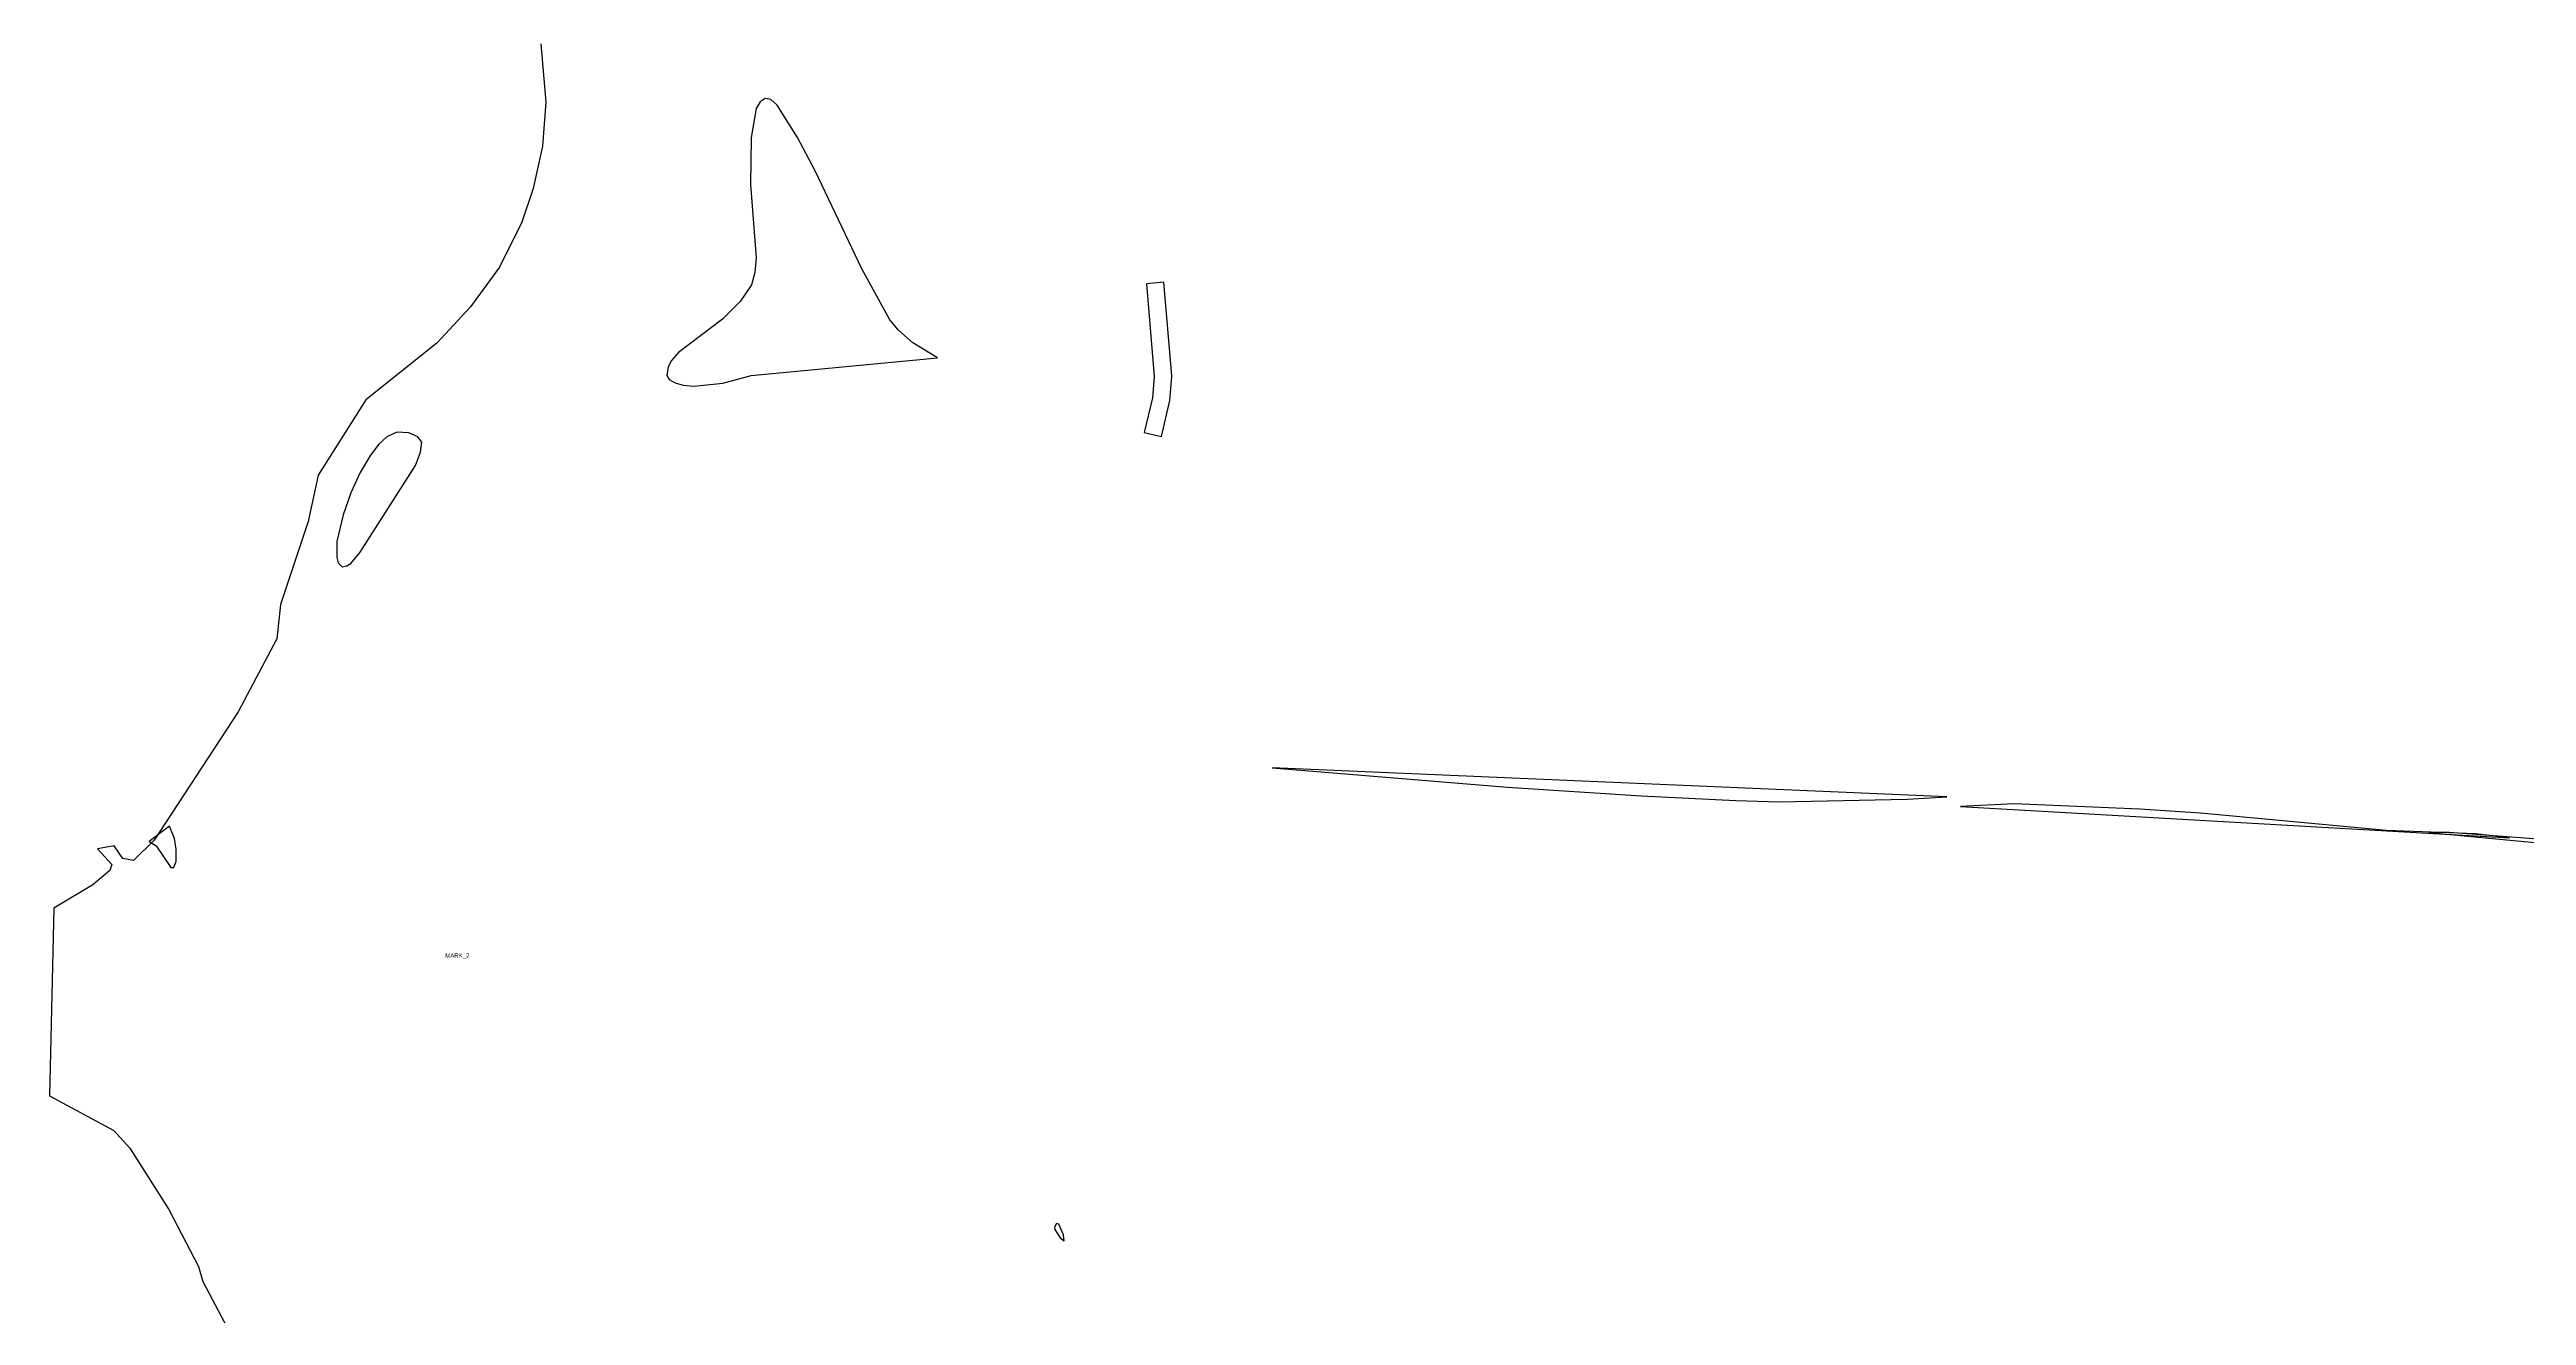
# Model space of a CAD drawing. Header units: metres. Extents: x -3516 to -655, y 194 to 2990.
# Drawn here: x -3512 to -2102, y 915 to 1636 of the extents above; entities that cross this region are included whole.
import ezdxf
from ezdxf.enums import TextEntityAlignment as Align

# ---------------------------------------------------------------- set-up
doc = ezdxf.new("R2010")
doc.units = ezdxf.units.M
doc.layers.add('72', color=7, linetype='Continuous')

msp = doc.modelspace()

# ---------------------------------------------------------------- linework, layer by layer
at = {"layer": '1'}
msp.add_lwpolyline([(-3232.4, 1639), (-3229.5, 1605.9), (-3231.4, 1580.9), (-3236.8, 1556.8), (-3243.2, 1537.6), (-3256, 1512), (-3272.5, 1489.4), (-3291.6, 1468.7), (-3332, 1436.3), (-3359.2, 1393.6), (-3364.8, 1367.2), (-3380.6, 1319.8), (-3382.6, 1300.3), (-3404.7, 1258.8), (-3452.6, 1185.8), (-3464.2, 1174.2), (-3470.4, 1175.2), (-3475.2, 1182.4), (-3484.8, 1180.8), (-3476.6, 1171.8), (-3477.7, 1168.4), (-3487.4, 1160.3), (-3509.6, 1147), (-3512.1, 1040.2), (-3475.5, 1020.5), (-3466.4, 1010.4), (-3444.1, 975.4), (-3427.3, 942.9), (-3424.8, 934.4), (-3395.2, 878.4)], dxfattribs=at)
at = {"layer": '51'}
msp.add_lwpolyline([(-2888.8, 1417.8), (-2879.1, 1415.5), (-2874.3, 1436), (-2873.1, 1449.7), (-2873.2, 1450.1), (-2877.6, 1503.4), (-2887.6, 1502.5), (-2883.2, 1449.7), (-2884.2, 1437.5)], close=True, dxfattribs=at)
at = {"layer": '52'}
for points in [[(-3160.7, 1450.2), (-3159.3, 1447.9), (-3155.9, 1446), (-3151.4, 1444.7), (-3145.2, 1444.1), (-3128.8, 1445.8), (-3112.6, 1450.2), (-3006.6, 1460.3), (-3020.6, 1468.9), (-3028.7, 1476), (-3033.7, 1482), (-3049.6, 1511), (-3076.1, 1566.7), (-3086.2, 1585.8), (-3097.8, 1604.2), (-3101.4, 1607.4), (-3104.7, 1607.9), (-3107.6, 1606), (-3109.8, 1602.3), (-3112.7, 1585.8), (-3113.1, 1558.9), (-3109.8, 1517.3), (-3110.5, 1508.9), (-3112.4, 1501.9), (-3118.8, 1492.4), (-3129, 1482.3), (-3154, 1463.3), (-3158, 1458.7), (-3159.9, 1455.1)], [(-2816.1, 1226.8), (-2682, 1215.8), (-2606, 1210.9), (-2552, 1208.2), (-2527.1, 1207.6), (-2454.5, 1209.1), (-2432, 1210.4)], [(-2424.2, 1204.8), (-2111.6, 1187), (-2131, 1189.3), (-2181.6, 1191.3), (-2287.5, 1201), (-2322.1, 1203.4), (-2393.5, 1206.3)], [(-2157.5, 1190.1), (-1845.7, 1160.6), (-1857.1, 1161.8), (-1954.5, 1174.3), (-1985.4, 1176.3), (-2072.5, 1184.5), (-2146, 1190)], [(-2940, 965.4), (-2939.7, 964), (-2936.7, 959.3), (-2934.4, 957.6), (-2934.9, 961), (-2937.4, 967), (-2938.8, 967.4)]]:
    msp.add_lwpolyline(points, close=True, dxfattribs=at)
at = {"layer": '53'}
msp.add_lwpolyline([(-3455.3, 1185), (-3451.3, 1182.5), (-3443.1, 1170.1), (-3441.3, 1170.1), (-3439.9, 1173.7), (-3440, 1180.6), (-3441, 1186.7), (-3443.7, 1193.7)], close=True, dxfattribs=at)
at = {"layer": '54'}
msp.add_lwpolyline([(-3348.6, 1346.7), (-3347.7, 1343.6), (-3345.5, 1341.4), (-3342.8, 1341.8), (-3340.5, 1343.2), (-3335.3, 1349.7), (-3303.7, 1399), (-3300.8, 1406.6), (-3300.1, 1412.2), (-3302.4, 1415.3), (-3307.5, 1417.7), (-3314.3, 1418), (-3320, 1415.3), (-3324.6, 1411.1), (-3329.3, 1404.9), (-3335.2, 1395.1), (-3340.5, 1383.4), (-3344.9, 1371), (-3348.5, 1355.8)], close=True, dxfattribs=at)

# ---------------------------------------------------------------- texts
at = {"layer": '72'}
msp.add_text('MARK_2', height=2.5, dxfattribs=at).set_placement((-3286.8, 1118), align=Align.BOTTOM_LEFT)

doc.saveas('drawing.dxf')
